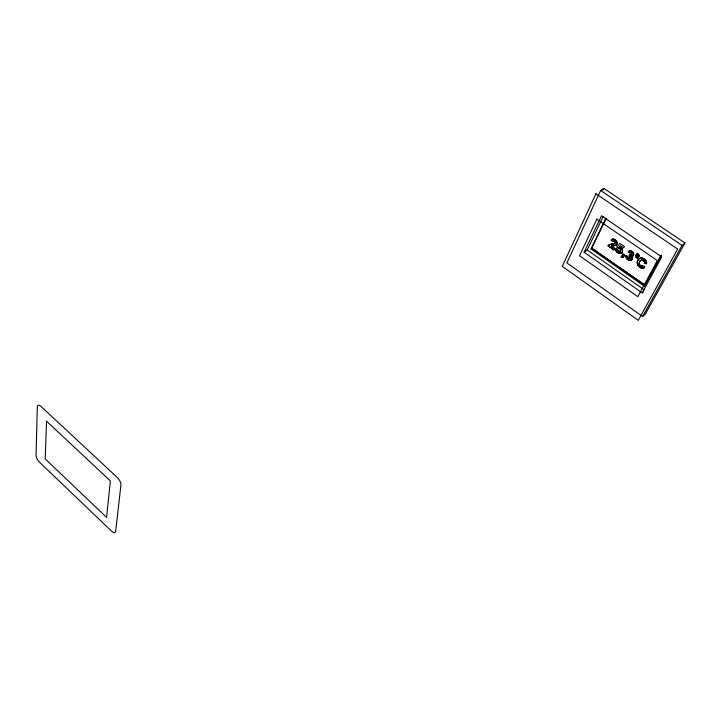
<?xml version="1.0" encoding="UTF-8"?>
<svg xmlns="http://www.w3.org/2000/svg" width="721" height="721" viewBox="0 0 721 721"><rect width="100%" height="100%" fill="white"/><g stroke="black" fill="none" stroke-linecap="round" stroke-linejoin="round"><path stroke-width="1.08" d="M619.501 246.915L620.52 245.726L623.701 247.916L624.431 246.474L619.916 243.473L616.951 247.051C618.492 247.673 622.394 249.25 619.7 251.539C617.419 252.729 616.96 246.194 615.824 249.682A3.118 2.496 50.3 0 0 616.518 251.593L617.167 252.305A4.804 3.857 50.3 0 0 618.095 252.972L618.825 253.305A3.208 2.578 50.2 0 0 619.898 253.45C623.773 253.134 622.917 247.105 619.501 246.915A3.335 2.677 50.2 0 1 620.628 247.366A3.488 2.803 50.2 0 1 621.295 247.889A3.046 2.442 50.2 0 1 622.061 248.916L622.304 249.529M629.658 255.721L630.46 257.424L629 258.686A1.226 0.982 49.2 0 1 628.496 258.524L628.162 258.28A1.244 1 49.2 0 1 627.847 257.857A1.46 1.172 49.2 0 1 627.694 257.334L627.874 256.406L626.089 255.513L626.964 258.875L628.622 260.083L630.451 260.317L632.191 258.857L631.416 256.09L631.776 256.667A2.415 1.938 49.1 0 1 632.074 257.235A2.542 2.046 49.1 0 1 632.2 257.631A2.487 2.001 49.1 0 1 632.245 258.433M625.981 256.279L626.666 258.506L628.469 260.02M643.961 267.87C646.304 264.265 640.699 267.77 639.581 264.823C638.409 262.85 640.338 259.028 642.844 260.038C644.727 260.642 645.872 266.175 646.638 262.462C646.115 258.974 640.843 256.234 638.418 259.551M644.664 262.723L644.673 262.543A2.226 1.793 48 0 0 644.033 260.993L643.583 260.569M615.887 249.349C615.824 251.683 618.366 253.909 620.664 253.26M636.715 257L636.697 257.1M629.19 258.641L628.09 258.082L627.721 256.766M646.575 263.589L645.89 260.623M646.665 263.255L646.638 262.462M644.862 267.203C640.446 270.907 634.399 262.777 638.797 259.136M636.931 255.54L636.589 256.577M635.715 256.306L635.859 255.757A6.633 5.362 48.2 0 1 636.129 254.982A6.354 5.137 48.3 0 1 636.4 254.531L637.112 253.837M637.4 261.795L637.319 263.715A4.867 3.92 48 0 0 637.797 265.067A4.488 3.614 48 0 0 638.608 266.247L640.527 267.635M614.707 248.439L611.273 246.158L614.707 248.439L613.932 249.917L608.091 245.879L609.714 244.599L614.905 243.383L615.04 241.607L613.679 240.832L612.679 241.553L613.129 241.03M615.824 249.403L615.968 248.79M630.496 257.136L630.226 257.911M644.646 262.913L644.286 261.173L642.654 260.047A2.442 1.974 48 0 0 641.915 259.902M626.017 256.009L625.918 256.334A3.181 2.551 49.2 0 0 626.053 257.46L626.161 257.748A3.244 2.605 49.2 0 0 626.792 258.812L629.694 260.362M615.319 242.571L614.788 243.473M622.412 251.088L622.457 249.79M637.914 256.216L638.382 255.135A5.795 4.677 49.1 0 1 638.004 256.072L637.788 256.442M631.821 254.062C631.569 251.899 632.452 254.441 631.136 254.711A1.253 1.009 49.3 0 1 630.758 254.756L630.253 254.495M639.185 255.567L639.022 256.054A6.21 5.011 49.1 0 1 638.445 257.226L637.869 257.821M639.148 263.273L639.608 261.885M636.535 256.532L636.607 256.451A5.804 4.696 48.2 0 1 636.976 255.585M635.724 256.117L636.021 255.297A6.201 5.011 48.3 0 1 636.67 254.198M637.256 262.318L637.526 261.326M631.911 253.909L631.929 253.756A1.036 0.838 49.3 0 0 631.605 253.071L631.605 253.071M632.209 258.623L631.416 256.09L633.462 255.432L633.299 252.837L630.514 250.836L628.234 251.764L629.703 252.99L630.569 252.458L631.452 252.9A1.514 1.217 49.3 0 0 631.145 252.683M614.454 245.663C620.312 244.987 614.788 236.344 611.273 239.994M630.487 257.28L630.298 257.767M639.167 255.676L639.004 256.234A5.984 4.831 49.1 0 1 638.31 257.451L638.166 257.577M620.511 250.25L620.096 248.601L618.411 248.123M620.61 250.034L620.393 250.602M625.945 256.063L626.035 255.874M617.032 243.716L616.671 241.418M631.875 254.062L630.758 254.693M630.803 260.263L631.127 260.101A3.208 2.578 49.1 0 0 631.686 259.65A3.659 2.947 49.2 0 0 632.092 259.001L632.227 258.758M637.463 261.381L637.697 260.858M620.529 250.376L620.213 250.971M616.996 243.842L616.825 244.131A3.704 2.974 51.1 0 1 615.977 245.095M600.647 190.488L566.868 262.904L642.591 316.51L645.457 313.968L684.95 242.95L603.756 188.325L600.647 190.488L682.057 245.383L684.95 242.95M602.81 190.362L603.756 188.325M632.155 258.947L631.127 260.101M637.634 260.912L637.923 260.389M584.118 252.251L601.512 215.768L661.761 256.91L642.213 292.906L584.118 252.251L587.164 249.962L603.135 216.57M661.373 255.162L644.295 286.138L591.085 249.042L605.955 218.148M591.085 249.042L606.235 218.58M614.643 248.493L613.932 249.917L608.154 245.825L609.479 244.698M621.998 255.504L622.872 256.009L621.998 255.504L622.836 253.927L624.512 255.081L623.719 256.55M616.852 244.149C616.68 245.789 611.823 245.888 612.327 245.861M644.295 286.138L660.842 255.613M621.556 257.514L622.962 257.37L623.863 256.352M642.591 316.51L682.057 245.383M637.058 255.315L638.139 254.54L637.337 254.864M637.851 260.443L638.193 259.921M637.643 256.694L636.949 257.235L637.571 256.802M623.656 256.703L622.953 257.397M622.043 252.17L621.826 252.44A3.866 3.1 50.3 0 1 620.844 253.215M638.121 259.975L638.482 259.497M629.784 252.882L631.109 252.575M612.742 241.499L611.084 240.264L611.759 239.525M612.769 241.409L614.229 240.958M640.113 260.939L640.59 260.398M621.89 252.386L620.592 253.314M614.887 243.383L615.04 243.229A2.109 1.694 51.1 0 0 615.211 242.815L614.355 241.111M637.481 256.955L636.778 257.163M620.06 251.223L619.24 251.737M640.311 260.678L642.717 259.993M637.454 254.72L637.544 254.63M630.028 258.253L629.631 258.56A1.604 1.289 49.2 0 1 629.253 258.677L627.748 257.145M636.679 254.18L637.193 253.801A1.442 1.163 48.7 0 1 639.103 255.225L639.13 255.423M628.694 251.314L628.234 251.764M619.943 251.35L618.969 251.746A1.244 1 50.2 0 1 617.915 251.061M638.157 257.595L637.797 257.866A1.46 1.181 48.7 0 1 635.769 256.658L635.796 256.523M631.551 254.531L631.506 254.567A1.226 0.991 49.3 0 1 631.127 254.756L630.478 254.684M642.213 292.906L643.655 291.663M624.512 255.081L622.836 253.927M614.851 243.428L614.004 243.851M617.726 249.565L617.627 250.259A1.613 1.298 50.2 0 0 617.816 250.917L618.294 251.377M616.951 247.051L618.267 248.105M611.687 239.579L612.697 239.111M629.027 251.079L630.1 250.791M623.016 257.343C621.61 258.488 620.529 255.622 621.547 257.442M637.86 257.812L637.715 257.902A1.46 1.181 48.7 0 1 635.832 256.604M629.163 250.998L629.226 250.962A2.533 2.037 49.3 0 1 630.037 250.845L630.343 250.809M644.024 267.815L643.375 268.122M639.797 258.397L642.447 258.163M642.546 266.157L642.303 266.274A2.199 1.775 47.9 0 1 641.041 266.175M609.903 244.563L610.606 244.338M632.389 256.153L633.389 255.54L633.723 254.053M643.438 268.068L643.069 268.194A3.758 3.028 47.9 0 1 642.132 268.239L641.483 268.104M642.366 266.22L640.834 266.094M614.067 243.806L613.562 243.941M618.203 248.159L618.888 248.051M613.868 243.851L613.292 243.986M611.94 245.915L611.985 245.906A3.551 2.839 50.7 0 0 611.273 246.158M610.912 244.32L611.39 244.194M611.318 244.248L611.832 244.131M643.132 268.14L642.195 268.185M614.328 245.645L613.562 245.78M613.048 243.977L611.768 244.185M631.344 256.144L632.452 256.099M612.769 245.852L613.355 245.753M613.625 240.832L613.679 240.832A1.118 0.892 51.1 0 0 613.274 240.949M619.97 253.395L617.239 252.26L615.887 249.628M619.177 251.701L618.23 251.431M630.001 260.371L629.631 260.416A3.362 2.704 49.2 0 1 628.712 260.2M612.895 239.147L613.499 239.156M630.199 250.854L632.317 251.71M619.564 246.87L621.583 248.069L622.385 249.845A3.299 2.65 50.2 0 1 622.457 250.782M619.024 248.132L619.222 248.177A1.802 1.451 50.3 0 1 619.772 248.448L620.141 248.772A1.397 1.118 50.3 0 1 620.457 249.295A1.469 1.181 50.3 0 1 620.565 249.754L620.565 249.917M641.87 268.131L641.149 267.996M613.706 239.273L614.337 239.426M644.682 263.039L646.593 263.814M613.986 239.363L614.616 239.57M642.826 258.361L645.827 260.678A4.11 3.317 47.9 0 1 646.404 261.786L646.53 262.264M640.87 267.806L640.113 267.482M642.97 260.092L643.474 260.389M639.203 263.525L639.392 264.643A2.37 1.911 48 0 0 639.833 265.31L640.023 265.508A2.992 2.415 48 0 0 640.654 265.986L640.906 266.04M614.553 239.624L615.518 240.156M629.64 255.793L629.902 255.982A1.136 0.91 49.2 0 1 630.244 256.388L630.298 256.505A1.505 1.217 49.2 0 1 630.415 256.91L630.433 257.046M640.717 265.932L639.275 264.075M630.1 254.405L629.027 255.522A3.884 3.118 49.1 0 1 629.55 255.748L630.433 257.19M591.842 248.466L645.025 285.516M587.164 249.962L644.186 289.779M638.175 254.567L638.31 254.919M615.139 239.976L616.752 241.751A3.064 2.46 51 0 1 617.032 242.598A2.695 2.172 51 0 1 617.05 243.392M614.481 241.202L615.013 241.715A1.172 0.946 51 0 1 615.265 242.436M645.025 259.632L642.375 258.217A4.506 3.632 48 0 0 641.05 258.082A4.732 3.821 48 0 0 640.203 258.244M631.515 252.846L631.037 252.62A1.226 0.991 49.3 0 0 630.542 252.512M615.734 240.444L616.428 241.202M632.515 251.999L633.615 253.864M639.022 266.554L637.292 262.723M617.951 250.989L617.69 250.07M633.615 253.567L633.678 254.558A2.415 1.947 49.2 0 1 633.624 254.973A2.514 2.028 49.2 0 1 633.317 255.595A2.172 1.748 49.2 0 1 632.668 256.072M622.899 256.126A1.857 1.487 49.8 0 1 621.223 256.649M633.444 253.314A2.92 2.352 49.2 0 0 632.966 252.485L632.245 251.764A4.443 3.578 49.2 0 0 631.596 251.323M630.361 250.872A3.47 2.794 49.3 0 1 631.416 251.232M630.289 252.539A1.316 1.063 49.3 0 1 630.614 252.512M616.194 251.07A3.208 2.569 50.3 0 1 615.968 250.52M608.091 245.879A4.966 3.966 50.7 0 1 609.218 244.852M37.321 406.824L36.05 455.42A5.579 2.244 56.7 0 0 39.529 462.233L111.44 531.044A5.732 2.397 54.9 0 0 115.621 531.449L120.948 484.909A6.029 2.641 55.7 0 0 117.316 477.536L41.196 406.59A5.867 2.46 57.6 0 0 37.321 406.824M46.55 421.181L45.207 458.898L106.6 517.408L110.358 480.916L46.55 421.181M595.943 193.778L562.263 266.364L638.256 320.349L677.668 249.06L595.943 193.778M596.862 219.148L579.522 255.721L637.824 296.664L657.345 260.587L596.862 219.148M645.151 285.255L591.788 248.339L645.151 285.255M611.372 246.095L611.895 245.924L611.399 246.077"/></g></svg>
